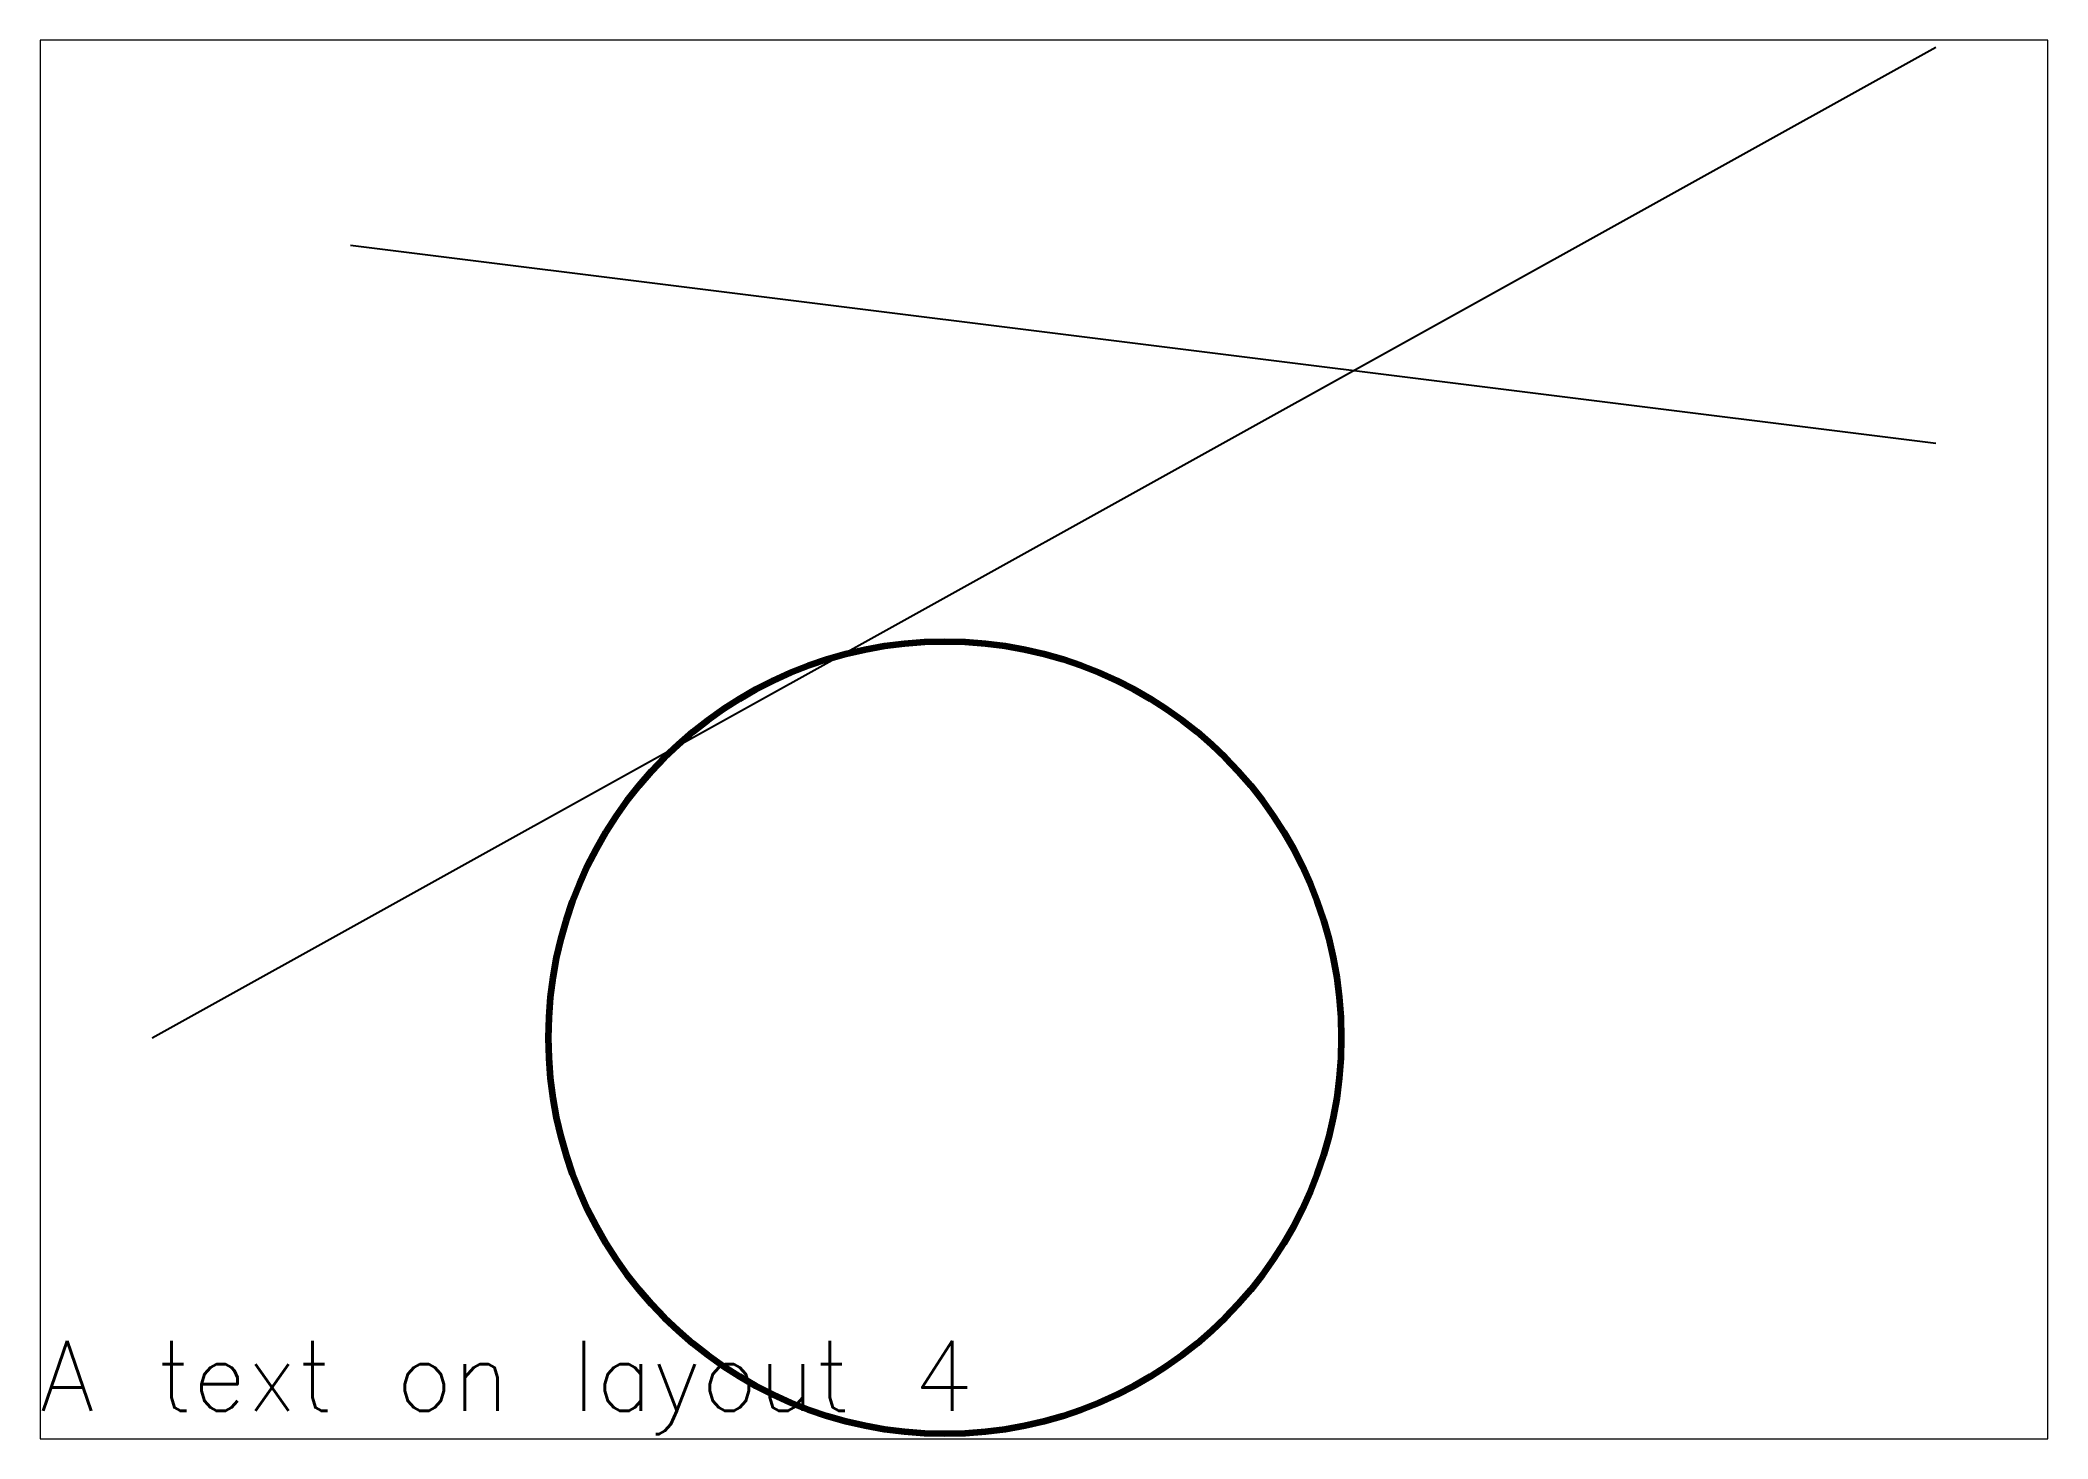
# Paper-space layout 'Landscape Layout' of a CAD drawing. Header units: inches, sheet in millimetres. Extents: x 0 to 287, y 0 to 200.
# The model-space entities are those that its viewports show. They can reach past a viewport. Long polylines and large blocks are cut down to what shows.
import ezdxf

# ---------------------------------------------------------------- set-up
doc = ezdxf.new("R2010")
doc.units = ezdxf.units.IN
doc.header["$MEASUREMENT"] = 0
doc.styles.get("Standard").update_dxf_attribs({"font": 'txt.shx'})

msp = doc.modelspace()

# ---------------------------------------------------------------- linework, layer by layer
at = {"color": 2}
msp.add_line((-4, 0), (5, 5), dxfattribs=at)
at = {"color": 60}
msp.add_line((-3, 4), (5, 3), dxfattribs=at)
at = {"color": 1, "lineweight": 100}
msp.add_circle((0, 0), 2, dxfattribs=at)

psp = doc.layouts.new('Landscape Layout')

# ---------------------------------------------------------------- texts
psp.add_text('A text on layout 4', height=10).set_placement((0, 4))

# ---------------------------------------------------------------- viewports
at = {"layer": '0'}
psp.add_viewport(center=(143.5, 100), size=(287, 200), view_center_point=(0.5, 1.505), view_height=7.05964, dxfattribs=at)

doc.saveas('drawing.dxf')
